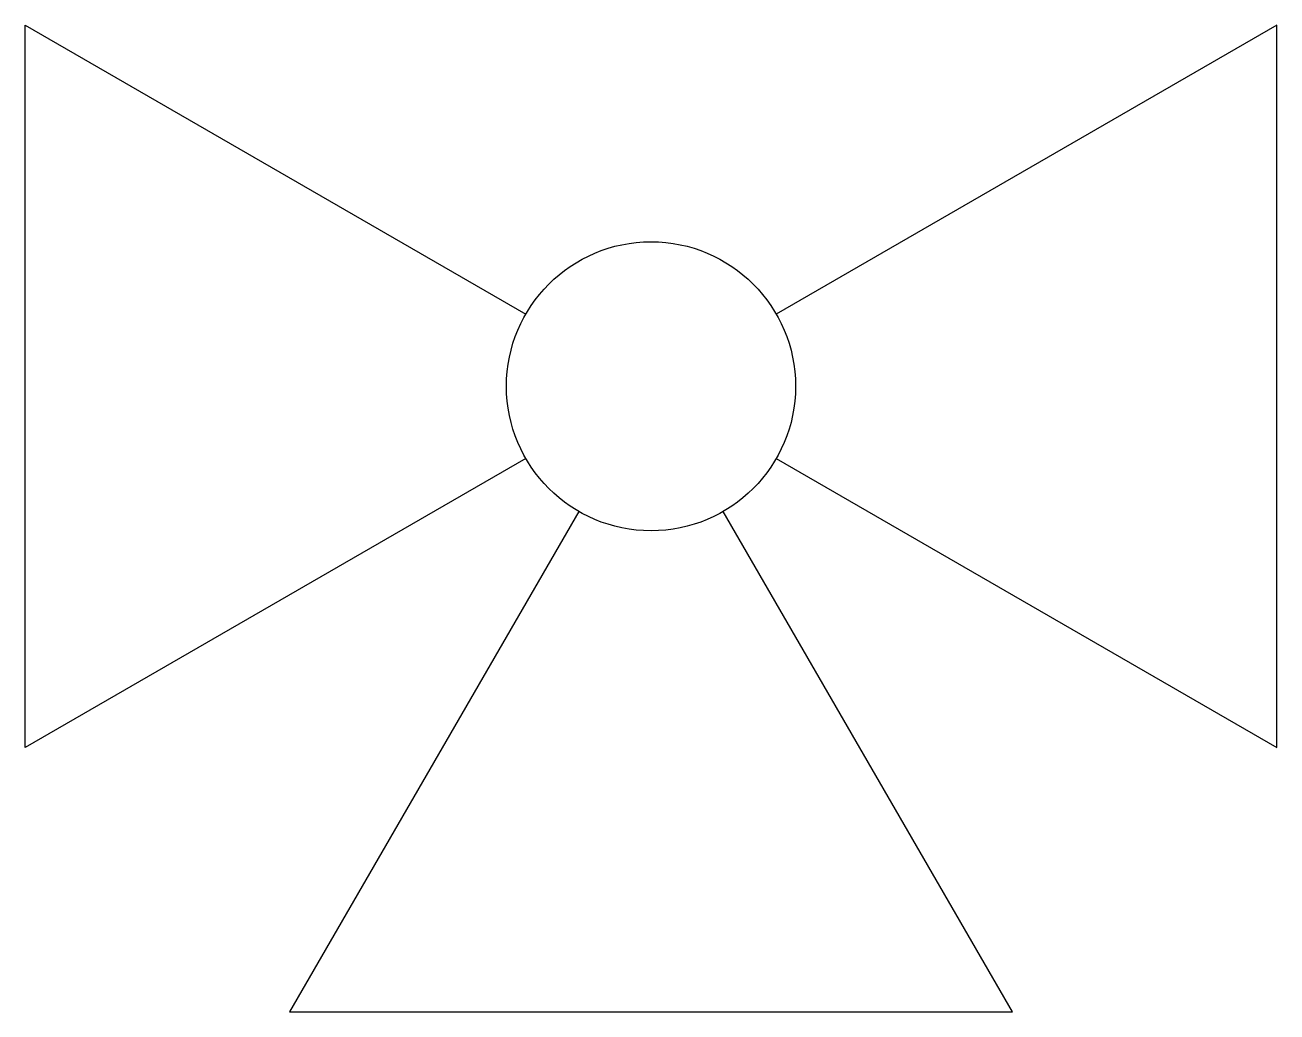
# Model space of a CAD drawing. Header units: millimetres. Extents: x -10153.866 to -10153.606, y 51.288 to 51.493.
import ezdxf

# ---------------------------------------------------------------- set-up
doc = ezdxf.new("R2010")
doc.units = ezdxf.units.MM
doc.header["$LTSCALE"] = 10
doc.layers.add('tub_bloqueios', color=2, linetype='Continuous')

msp = doc.modelspace()

# ---------------------------------------------------------------- linework, layer by layer
at = {"layer": 'tub_bloqueios'}
for p, q in [((-10153.86571, 51.34305), (-10153.86571, 51.49305)), ((-10153.86571, 51.49305), (-10153.76179, 51.43305)), ((-10153.6059, 51.49305), (-10153.70982, 51.43305)), ((-10153.6059, 51.34305), (-10153.6059, 51.49305)), ((-10153.76179, 51.40305), (-10153.86571, 51.34305)), ((-10153.70982, 51.40305), (-10153.6059, 51.34305)), ((-10153.7508, 51.39207), (-10153.8108, 51.28815)), ((-10153.6608, 51.28815), (-10153.7208, 51.39207)), ((-10153.8108, 51.28815), (-10153.6608, 51.28815))]:
    msp.add_line(p, q, dxfattribs=at)
msp.add_circle((-10153.7358, 51.41805), 0.03, dxfattribs=at)

doc.saveas('drawing.dxf')
